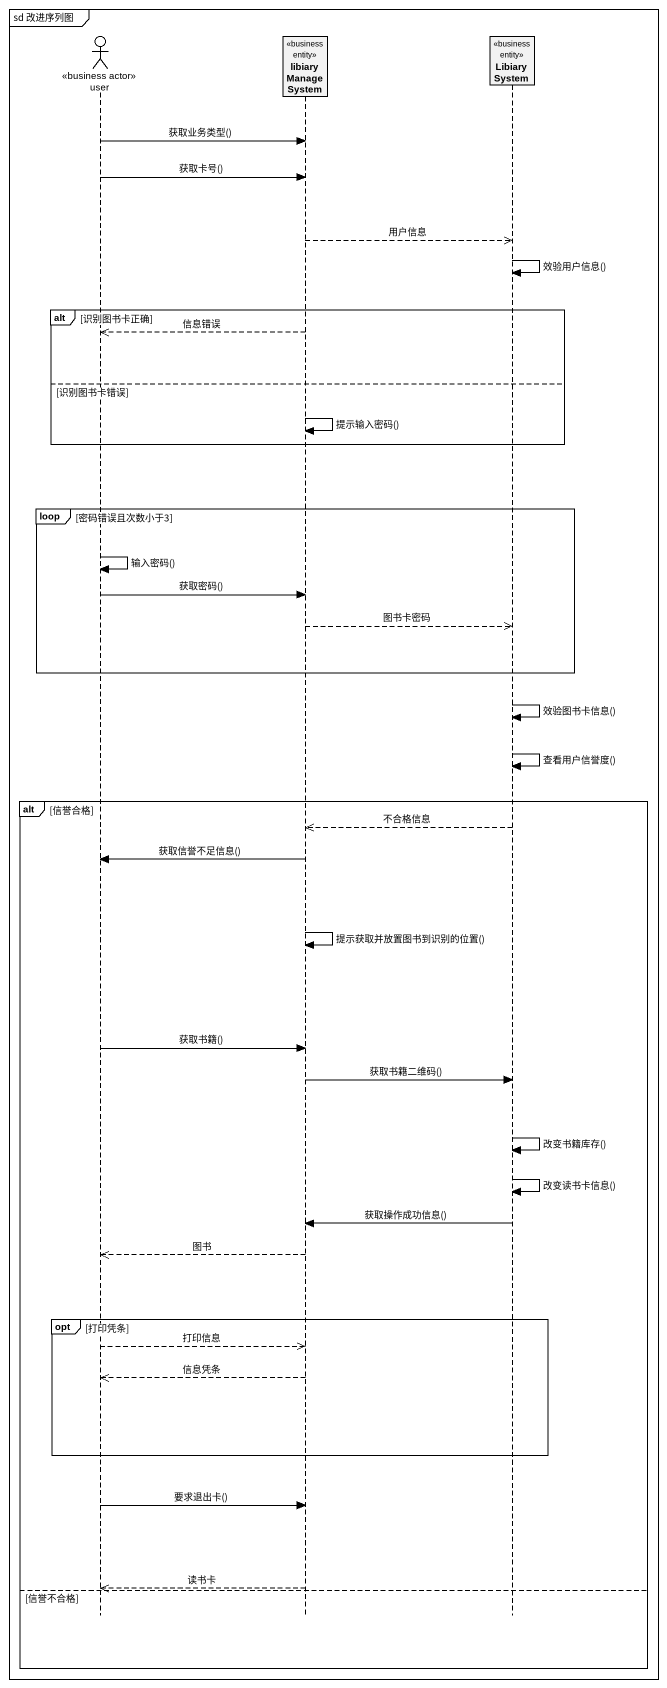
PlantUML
@startuml
mainframe sd 改进序列图
hide footbox
actor user <<business actor>>
participant libiaryManageSystem <<business entity>>
participant LibiarySystem <<business entity>>

user -> libiaryManageSystem : 获取业务类型()
user -> libiaryManageSystem : 获取卡号()
libiaryManageSystem -->> LibiarySystem : 用户信息
LibiarySystem -> LibiarySystem : 效验用户信息()
alt 识别图书卡正确
  libiaryManageSystem -->> user : 信息错误
else 识别图书卡错误
  libiaryManageSystem -> libiaryManageSystem : 提示输入密码()
end
loop 密码错误且次数小于3
  user -> user : 输入密码()
  user -> libiaryManageSystem : 获取密码()
  libiaryManageSystem -->> LibiarySystem : 图书卡密码
end
LibiarySystem -> LibiarySystem : 效验图书卡信息()
LibiarySystem -> LibiarySystem : 查看用户信誉度()
alt 信誉合格
  LibiarySystem -->> libiaryManageSystem : 不合格信息
  libiaryManageSystem -> user : 获取信誉不足信息()
  libiaryManageSystem -> libiaryManageSystem : 提示获取并放置图书到识别的位置()
  user -> libiaryManageSystem : 获取书籍()
  libiaryManageSystem -> LibiarySystem : 获取书籍二维码()
  LibiarySystem -> LibiarySystem : 改变书籍库存()
  LibiarySystem -> LibiarySystem : 改变读书卡信息()
  LibiarySystem -> libiaryManageSystem : 获取操作成功信息()
  libiaryManageSystem -->> user : 图书
  opt 打印凭条
    user -->> libiaryManageSystem : 打印信息
    libiaryManageSystem -->> user : 信息凭条
  end
  user -> libiaryManageSystem : 要求退出卡()
  libiaryManageSystem -->> user : 读书卡
else 信誉不合格
end
@enduml
